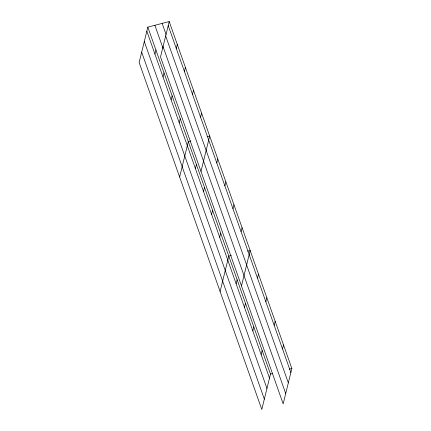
<?xml version="1.0" encoding="UTF-8"?>
<svg xmlns="http://www.w3.org/2000/svg" width="431" height="431" viewBox="0 0 431 431"><rect width="100%" height="100%" fill="white"/><g stroke="black" fill="none" stroke-linecap="round" stroke-linejoin="round"><path stroke-width="0.65" d="M147.828 27.131L139.138 62.506L261.8 409.45L270.49 374.076L147.828 27.131L169.2 21.55L291.862 368.494L283.172 403.869L160.51 56.924L169.2 21.55M154.928 54.074L155.925 50.028M163.026 76.971L164.017 72.931M176.301 48.493L177.297 44.447M171.123 99.873L172.114 95.827M184.398 71.39L185.389 67.349M179.215 122.77L180.212 118.724M192.495 94.287L193.487 90.246M179.619 177.001L188.304 141.621L190.868 140.953M200.587 117.189L201.584 113.143M195.41 168.564L196.401 164.523M200.991 171.414L209.676 136.04L207.112 136.713M203.502 191.466L204.499 187.42M216.782 162.983L217.774 158.942M211.599 214.363L212.591 210.317M224.874 185.88L225.871 181.839M219.697 237.26L220.688 233.214M232.972 208.782L233.963 204.736M220.096 291.491L228.786 256.116L231.35 255.443M241.069 231.679L242.06 227.633M236.134 283.749L237.125 279.708M241.468 285.909L250.158 250.535L247.593 251.203M244.474 307.346L245.465 303.3M257.506 278.167L258.498 274.127M252.814 330.938L253.805 326.892M265.846 301.759L266.837 297.719M261.154 354.53L262.15 350.484M274.186 325.351L275.177 321.31M282.526 348.943L283.523 344.902M270.49 374.076L272.414 373.575M289.298 369.162L291.862 368.494M168.209 25.596L290.866 372.535M162.148 23.393L166.086 34.534M165.666 35.935L288.328 382.873M163.053 46.586L285.71 393.53M154.88 25.289L162.977 48.191M146.836 31.177L269.494 378.122M144.293 41.516L266.956 388.46M141.68 52.167L264.338 399.111"/></g></svg>
